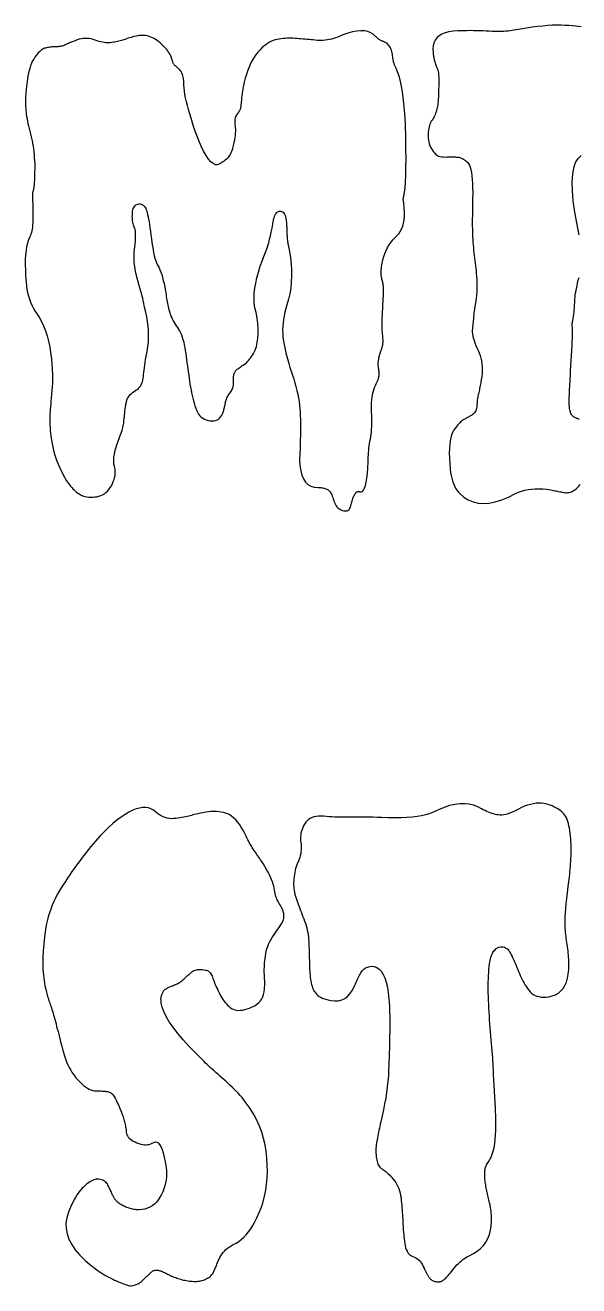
# Model space of a CAD drawing. Header units: millimetres. Extents: x 5 to 265, y 5 to 96.
# Drawn here: x 175.72 to 195.29, y 11.88 to 56.4 of the extents above; entities that cross this region are included whole.
import ezdxf

# ---------------------------------------------------------------- set-up
doc = ezdxf.new("R2010")
doc.units = ezdxf.units.MM

msp = doc.modelspace()

# ---------------------------------------------------------------- linework, layer by layer
at = {"layer": 'Schnitt'}
for points in [[(186.164, 40.068), (186.206, 40.064), (186.245, 40.058), (186.282, 40.05), (186.316, 40.041), (186.348, 40.03), (186.378, 40.017), (186.405, 40.002), (186.43, 39.986), (186.453, 39.966), (186.476, 39.943), (186.497, 39.916), (186.518, 39.885), (186.538, 39.851), (186.557, 39.812), (186.575, 39.77), (186.592, 39.723), (186.609, 39.673), (186.624, 39.619), (186.641, 39.565), (186.661, 39.515), (186.684, 39.469), (186.711, 39.427), (186.74, 39.389), (186.773, 39.356), (186.81, 39.326), (186.849, 39.301), (186.892, 39.28), (186.937, 39.262), (186.983, 39.25), (187.025, 39.245), (187.063, 39.245), (187.098, 39.252), (187.129, 39.265), (187.156, 39.284), (187.18, 39.31), (187.2, 39.342), (187.216, 39.38), (187.229, 39.424), (187.24, 39.471), (187.251, 39.516), (187.263, 39.559), (187.276, 39.6), (187.288, 39.64), (187.301, 39.678), (187.315, 39.714), (187.329, 39.749), (187.344, 39.782), (187.358, 39.813), (187.374, 39.841), (187.39, 39.866), (187.407, 39.886), (187.424, 39.903), (187.442, 39.915), (187.461, 39.924), (187.48, 39.929), (187.5, 39.93), (187.521, 39.928), (187.542, 39.921), (187.592, 39.916), (187.637, 39.936), (187.678, 39.98), (187.715, 40.049), (187.747, 40.142), (187.775, 40.26), (187.799, 40.403), (187.818, 40.57), (187.833, 40.762), (187.844, 40.979), (187.845, 41.06), (187.847, 41.142), (187.851, 41.223), (187.856, 41.303), (187.863, 41.383), (187.871, 41.463), (187.881, 41.542), (187.892, 41.621), (187.905, 41.699), (187.92, 41.777), (187.934, 41.857), (187.946, 41.94), (187.955, 42.027), (187.963, 42.118), (187.968, 42.212), (187.972, 42.31), (187.973, 42.411), (187.972, 42.517), (187.968, 42.625), (187.963, 42.738), (187.958, 42.85), (187.958, 42.959), (187.962, 43.063), (187.97, 43.163), (187.982, 43.259), (187.998, 43.351), (188.018, 43.438), (188.042, 43.522), (188.071, 43.602), (188.103, 43.677), (188.116, 43.703), (188.128, 43.729), (188.14, 43.755), (188.152, 43.781), (188.163, 43.807), (188.173, 43.833), (188.183, 43.858), (188.193, 43.884), (188.202, 43.91), (188.211, 43.936), (188.219, 43.963), (188.225, 43.992), (188.229, 44.023), (188.232, 44.055), (188.233, 44.09), (188.232, 44.127), (188.229, 44.165), (188.225, 44.206), (188.219, 44.248), (188.211, 44.292), (188.204, 44.339), (188.2, 44.387), (188.199, 44.437), (188.201, 44.489), (188.206, 44.543), (188.214, 44.599), (188.225, 44.657), (188.239, 44.717), (188.256, 44.779), (188.276, 44.843), (188.284, 44.865), (188.293, 44.887), (188.301, 44.91), (188.309, 44.933), (188.316, 44.956), (188.324, 44.98), (188.331, 45.005), (188.338, 45.029), (188.345, 45.055), (188.351, 45.08), (188.357, 45.108), (188.362, 45.138), (188.365, 45.172), (188.367, 45.208), (188.368, 45.248), (188.367, 45.29), (188.365, 45.336), (188.362, 45.384), (188.357, 45.436), (188.351, 45.491), (188.346, 45.55), (188.342, 45.617), (188.339, 45.69), (188.338, 45.77), (188.338, 45.858), (188.34, 45.952), (188.343, 46.053), (188.348, 46.161), (188.354, 46.275), (188.362, 46.397), (188.362, 46.432), (188.363, 46.465), (188.363, 46.499), (188.364, 46.532), (188.365, 46.565), (188.366, 46.597), (188.368, 46.628), (188.369, 46.66), (188.371, 46.691), (188.373, 46.721), (188.375, 46.752), (188.377, 46.783), (188.379, 46.816), (188.38, 46.849), (188.381, 46.883), (188.382, 46.918), (188.383, 46.954), (188.383, 46.99), (188.384, 47.028), (188.384, 47.066), (188.383, 47.105), (188.382, 47.143), (188.379, 47.181), (188.375, 47.218), (188.37, 47.255), (188.364, 47.292), (188.357, 47.328), (188.349, 47.364), (188.34, 47.399), (188.33, 47.433), (188.32, 47.469), (188.312, 47.506), (188.306, 47.545), (188.302, 47.585), (188.3, 47.628), (188.3, 47.672), (188.302, 47.718), (188.306, 47.765), (188.311, 47.814), (188.319, 47.865), (188.339, 47.992), (188.366, 48.114), (188.398, 48.23), (188.437, 48.342), (188.481, 48.448), (188.531, 48.549), (188.588, 48.645), (188.651, 48.736), (188.719, 48.821), (188.794, 48.901), (188.807, 48.914), (188.82, 48.927), (188.833, 48.94), (188.846, 48.953), (188.859, 48.966), (188.872, 48.979), (188.885, 48.992), (188.898, 49.005), (188.911, 49.018), (188.924, 49.031), (188.979, 49.11), (189.026, 49.198), (189.064, 49.298), (189.093, 49.407), (189.112, 49.527), (189.123, 49.658), (189.125, 49.799), (189.117, 49.95), (189.1, 50.111), (189.075, 50.283), (189.103, 50.367), (189.126, 50.49), (189.146, 50.652), (189.161, 50.853), (189.172, 51.093), (189.178, 51.371), (189.18, 51.688), (189.178, 52.045), (189.172, 52.44), (189.161, 52.874), (189.146, 53.142), (189.128, 53.393), (189.107, 53.629), (189.082, 53.848), (189.053, 54.05), (189.021, 54.236), (188.986, 54.406), (188.947, 54.559), (188.905, 54.696), (188.859, 54.817), (188.85, 54.834), (188.842, 54.852), (188.833, 54.869), (188.824, 54.887), (188.816, 54.906), (188.807, 54.924), (188.798, 54.943), (188.79, 54.962), (188.781, 54.981), (188.772, 55), (188.764, 55.021), (188.756, 55.046), (188.747, 55.074), (188.74, 55.105), (188.732, 55.14), (188.724, 55.179), (188.717, 55.221), (188.71, 55.266), (188.703, 55.315), (188.697, 55.367), (188.689, 55.42), (188.678, 55.469), (188.665, 55.516), (188.649, 55.56), (188.629, 55.602), (188.607, 55.64), (188.583, 55.676), (188.555, 55.709), (188.525, 55.739), (188.492, 55.766), (188.474, 55.775), (188.457, 55.784), (188.439, 55.792), (188.421, 55.801), (188.403, 55.81), (188.384, 55.818), (188.366, 55.827), (188.347, 55.835), (188.328, 55.844), (188.308, 55.853), (188.289, 55.862), (188.269, 55.873), (188.249, 55.884), (188.229, 55.898), (188.208, 55.912), (188.188, 55.928), (188.167, 55.945), (188.146, 55.963), (188.125, 55.983), (188.103, 56.004), (188.024, 56.077), (187.932, 56.134), (187.829, 56.174), (187.713, 56.197), (187.585, 56.204), (187.445, 56.193), (187.293, 56.166), (187.129, 56.121), (186.953, 56.06), (186.765, 55.982), (186.691, 55.954), (186.618, 55.929), (186.546, 55.908), (186.473, 55.891), (186.4, 55.877), (186.328, 55.867), (186.256, 55.861), (186.184, 55.858), (186.113, 55.859), (186.042, 55.864), (185.97, 55.87), (185.899, 55.877), (185.828, 55.883), (185.757, 55.889), (185.685, 55.896), (185.614, 55.902), (185.543, 55.909), (185.472, 55.915), (185.4, 55.922), (185.329, 55.928), (185.258, 55.934), (185.187, 55.937), (185.116, 55.939), (185.046, 55.939), (184.976, 55.936), (184.906, 55.932), (184.836, 55.926), (184.766, 55.918), (184.697, 55.908), (184.628, 55.896), (184.559, 55.88), (184.49, 55.858), (184.422, 55.83), (184.355, 55.796), (184.288, 55.756), (184.221, 55.709), (184.155, 55.657), (184.089, 55.599), (184.023, 55.535), (183.958, 55.464), (183.895, 55.387), (183.835, 55.304), (183.778, 55.213), (183.723, 55.115), (183.672, 55.011), (183.624, 54.899), (183.579, 54.781), (183.537, 54.656), (183.498, 54.524), (183.462, 54.385), (183.449, 54.329), (183.438, 54.275), (183.427, 54.222), (183.417, 54.171), (183.408, 54.12), (183.4, 54.071), (183.392, 54.024), (183.386, 53.977), (183.38, 53.932), (183.375, 53.888), (183.371, 53.846), (183.367, 53.805), (183.363, 53.766), (183.36, 53.729), (183.357, 53.694), (183.353, 53.66), (183.35, 53.628), (183.348, 53.598), (183.345, 53.57), (183.343, 53.543), (183.34, 53.517), (183.334, 53.49), (183.327, 53.463), (183.317, 53.436), (183.305, 53.408), (183.291, 53.38), (183.275, 53.351), (183.257, 53.322), (183.236, 53.292), (183.214, 53.262), (183.191, 53.231), (183.173, 53.197), (183.157, 53.161), (183.144, 53.122), (183.135, 53.081), (183.129, 53.038), (183.127, 52.992), (183.127, 52.944), (183.131, 52.894), (183.138, 52.841), (183.145, 52.785), (183.148, 52.723), (183.148, 52.657), (183.145, 52.586), (183.138, 52.509), (183.128, 52.428), (183.114, 52.342), (183.097, 52.251), (183.076, 52.154), (183.052, 52.053), (183.033, 51.994), (183.012, 51.938), (182.988, 51.886), (182.962, 51.836), (182.933, 51.789), (182.901, 51.745), (182.867, 51.704), (182.831, 51.666), (182.791, 51.632), (182.749, 51.6), (182.707, 51.571), (182.668, 51.546), (182.632, 51.525), (182.597, 51.507), (182.566, 51.492), (182.537, 51.481), (182.511, 51.473), (182.487, 51.469), (182.466, 51.468), (182.447, 51.47), (182.365, 51.51), (182.281, 51.577), (182.197, 51.672), (182.112, 51.795), (182.026, 51.945), (181.939, 52.123), (181.852, 52.329), (181.763, 52.562), (181.674, 52.823), (181.584, 53.111), (181.534, 53.268), (181.49, 53.418), (181.452, 53.561), (181.418, 53.698), (181.389, 53.829), (181.366, 53.953), (181.348, 54.071), (181.335, 54.182), (181.327, 54.287), (181.325, 54.385), (181.323, 54.448), (181.318, 54.507), (181.309, 54.564), (181.297, 54.616), (181.281, 54.665), (181.262, 54.711), (181.24, 54.754), (181.214, 54.792), (181.185, 54.828), (181.152, 54.86), (181.135, 54.873), (181.118, 54.886), (181.102, 54.899), (181.086, 54.912), (181.071, 54.924), (181.056, 54.937), (181.042, 54.95), (181.028, 54.963), (181.014, 54.976), (181.001, 54.989), (180.988, 55.003), (180.976, 55.019), (180.965, 55.037), (180.954, 55.057), (180.944, 55.078), (180.935, 55.102), (180.926, 55.128), (180.918, 55.155), (180.91, 55.185), (180.904, 55.216), (180.895, 55.249), (180.882, 55.285), (180.866, 55.322), (180.845, 55.361), (180.82, 55.402), (180.791, 55.445), (180.758, 55.49), (180.721, 55.537), (180.679, 55.586), (180.634, 55.637), (180.586, 55.687), (180.537, 55.734), (180.486, 55.779), (180.435, 55.82), (180.383, 55.858), (180.329, 55.893), (180.275, 55.926), (180.219, 55.955), (180.163, 55.981), (180.105, 56.004), (180.044, 56.022), (179.977, 56.034), (179.906, 56.039), (179.829, 56.038), (179.746, 56.031), (179.658, 56.017), (179.565, 55.996), (179.466, 55.969), (179.362, 55.936), (179.252, 55.896), (179.209, 55.883), (179.164, 55.871), (179.12, 55.859), (179.074, 55.848), (179.028, 55.837), (178.981, 55.826), (178.934, 55.816), (178.886, 55.806), (178.837, 55.797), (178.788, 55.788), (178.737, 55.781), (178.685, 55.778), (178.63, 55.778), (178.574, 55.781), (178.515, 55.788), (178.455, 55.798), (178.393, 55.812), (178.329, 55.829), (178.262, 55.85), (178.194, 55.874), (178.125, 55.897), (178.055, 55.915), (177.985, 55.927), (177.915, 55.933), (177.844, 55.934), (177.772, 55.929), (177.7, 55.918), (177.628, 55.902), (177.555, 55.88), (177.482, 55.853), (177.448, 55.84), (177.414, 55.826), (177.38, 55.813), (177.347, 55.799), (177.315, 55.785), (177.282, 55.771), (177.251, 55.757), (177.219, 55.742), (177.189, 55.727), (177.158, 55.712), (177.127, 55.698), (177.095, 55.685), (177.062, 55.674), (177.027, 55.664), (176.991, 55.656), (176.953, 55.649), (176.915, 55.644), (176.875, 55.64), (176.834, 55.638), (176.791, 55.637), (176.748, 55.636), (176.706, 55.635), (176.665, 55.632), (176.625, 55.628), (176.586, 55.623), (176.548, 55.617), (176.51, 55.61), (176.473, 55.602), (176.437, 55.593), (176.403, 55.583), (176.368, 55.569), (176.332, 55.551), (176.296, 55.526), (176.259, 55.497), (176.222, 55.461), (176.184, 55.421), (176.145, 55.375), (176.105, 55.324), (176.065, 55.267), (176.025, 55.205), (175.985, 55.136), (175.948, 55.057), (175.914, 54.97), (175.883, 54.874), (175.855, 54.768), (175.829, 54.653), (175.806, 54.53), (175.786, 54.397), (175.769, 54.255), (175.755, 54.104), (175.747, 54.035), (175.741, 53.966), (175.736, 53.896), (175.732, 53.826), (175.731, 53.756), (175.73, 53.686), (175.731, 53.615), (175.734, 53.545), (175.738, 53.474), (175.744, 53.403), (175.752, 53.33), (175.761, 53.255), (175.772, 53.177), (175.786, 53.097), (175.801, 53.014), (175.818, 52.928), (175.837, 52.84), (175.858, 52.75), (175.881, 52.656), (175.906, 52.561), (175.931, 52.462), (175.953, 52.362), (175.974, 52.26), (175.992, 52.156), (176.009, 52.051), (176.023, 51.943), (176.034, 51.833), (176.044, 51.721), (176.052, 51.608), (176.057, 51.492), (176.057, 51.428), (176.057, 51.365), (176.056, 51.304), (176.055, 51.245), (176.054, 51.187), (176.053, 51.131), (176.052, 51.076), (176.05, 51.022), (176.048, 50.97), (176.046, 50.92), (176.044, 50.872), (176.041, 50.827), (176.038, 50.785), (176.034, 50.745), (176.03, 50.709), (176.026, 50.676), (176.021, 50.646), (176.015, 50.619), (176.009, 50.595), (176.003, 50.575), (175.997, 50.554), (175.992, 50.531), (175.988, 50.506), (175.984, 50.48), (175.982, 50.45), (175.98, 50.419), (175.979, 50.386), (175.979, 50.35), (175.98, 50.312), (175.982, 50.272), (175.984, 50.229), (175.985, 50.18), (175.987, 50.126), (175.988, 50.067), (175.99, 50.002), (175.991, 49.933), (175.991, 49.858), (175.992, 49.778), (175.992, 49.693), (175.992, 49.603), (175.991, 49.513), (175.988, 49.427), (175.983, 49.347), (175.975, 49.271), (175.965, 49.201), (175.953, 49.135), (175.939, 49.075), (175.923, 49.019), (175.905, 48.969), (175.884, 48.923), (175.84, 48.822), (175.803, 48.707), (175.773, 48.58), (175.75, 48.439), (175.733, 48.286), (175.724, 48.12), (175.721, 47.941), (175.726, 47.749), (175.737, 47.544), (175.755, 47.326), (175.766, 47.198), (175.783, 47.074), (175.806, 46.954), (175.834, 46.838), (175.868, 46.726), (175.908, 46.618), (175.953, 46.514), (176.004, 46.414), (176.06, 46.317), (176.122, 46.225), (176.213, 46.086), (176.295, 45.937), (176.37, 45.778), (176.436, 45.61), (176.494, 45.431), (176.544, 45.243), (176.586, 45.044), (176.619, 44.836), (176.645, 44.618), (176.662, 44.39), (176.669, 44.296), (176.676, 44.206), (176.681, 44.118), (176.684, 44.034), (176.686, 43.952), (176.686, 43.874), (176.685, 43.799), (176.682, 43.726), (176.678, 43.657), (176.672, 43.591), (176.666, 43.526), (176.66, 43.461), (176.654, 43.396), (176.648, 43.332), (176.643, 43.267), (176.637, 43.202), (176.632, 43.137), (176.627, 43.073), (176.623, 43.008), (176.618, 42.943), (176.597, 42.653), (176.592, 42.368), (176.605, 42.09), (176.636, 41.817), (176.683, 41.551), (176.748, 41.29), (176.83, 41.036), (176.929, 40.788), (177.046, 40.546), (177.18, 40.309), (177.215, 40.258), (177.251, 40.209), (177.288, 40.162), (177.326, 40.116), (177.366, 40.072), (177.406, 40.03), (177.448, 39.989), (177.491, 39.95), (177.534, 39.913), (177.579, 39.878), (177.626, 39.845), (177.676, 39.817), (177.729, 39.792), (177.785, 39.772), (177.844, 39.756), (177.905, 39.744), (177.97, 39.736), (178.038, 39.733), (178.109, 39.733), (178.184, 39.737), (178.257, 39.747), (178.328, 39.764), (178.395, 39.787), (178.458, 39.817), (178.518, 39.853), (178.575, 39.897), (178.628, 39.947), (178.677, 40.003), (178.724, 40.067), (178.766, 40.137), (178.804, 40.21), (178.836, 40.282), (178.862, 40.353), (178.882, 40.423), (178.896, 40.493), (178.904, 40.562), (178.905, 40.629), (178.901, 40.696), (178.891, 40.762), (178.874, 40.828), (178.859, 40.896), (178.851, 40.972), (178.85, 41.055), (178.857, 41.145), (178.872, 41.243), (178.894, 41.348), (178.923, 41.461), (178.961, 41.581), (179.005, 41.708), (179.058, 41.842), (179.083, 41.906), (179.105, 41.968), (179.126, 42.028), (179.144, 42.086), (179.16, 42.142), (179.174, 42.196), (179.186, 42.248), (179.196, 42.298), (179.204, 42.346), (179.209, 42.393), (179.213, 42.438), (179.218, 42.482), (179.222, 42.527), (179.226, 42.571), (179.231, 42.614), (179.235, 42.657), (179.239, 42.699), (179.243, 42.742), (179.248, 42.783), (179.252, 42.824), (179.257, 42.865), (179.262, 42.905), (179.268, 42.944), (179.275, 42.982), (179.282, 43.019), (179.29, 43.055), (179.298, 43.09), (179.307, 43.125), (179.317, 43.159), (179.328, 43.191), (179.34, 43.224), (179.357, 43.256), (179.378, 43.288), (179.402, 43.319), (179.43, 43.351), (179.462, 43.382), (179.498, 43.413), (179.538, 43.444), (179.582, 43.474), (179.63, 43.504), (179.677, 43.536), (179.72, 43.572), (179.758, 43.612), (179.792, 43.655), (179.822, 43.701), (179.846, 43.752), (179.866, 43.806), (179.882, 43.864), (179.893, 43.925), (179.9, 43.99), (179.905, 44.06), (179.912, 44.135), (179.921, 44.216), (179.933, 44.303), (179.946, 44.395), (179.961, 44.493), (179.978, 44.596), (179.996, 44.705), (180.017, 44.82), (180.04, 44.94), (180.06, 45.066), (180.074, 45.197), (180.081, 45.333), (180.082, 45.475), (180.075, 45.623), (180.062, 45.775), (180.042, 45.934), (180.016, 46.097), (179.983, 46.266), (179.943, 46.44), (179.93, 46.505), (179.916, 46.569), (179.902, 46.632), (179.888, 46.694), (179.873, 46.756), (179.857, 46.817), (179.842, 46.878), (179.826, 46.938), (179.809, 46.997), (179.792, 47.056), (179.775, 47.115), (179.757, 47.175), (179.74, 47.237), (179.723, 47.301), (179.705, 47.366), (179.688, 47.433), (179.671, 47.501), (179.654, 47.57), (179.636, 47.641), (179.619, 47.714), (179.603, 47.789), (179.591, 47.866), (179.581, 47.946), (179.574, 48.028), (179.571, 48.113), (179.57, 48.201), (179.572, 48.291), (179.578, 48.384), (179.586, 48.48), (179.598, 48.578), (179.609, 48.674), (179.617, 48.764), (179.623, 48.848), (179.625, 48.926), (179.625, 48.999), (179.621, 49.065), (179.614, 49.125), (179.604, 49.179), (179.592, 49.227), (179.576, 49.268), (179.56, 49.308), (179.546, 49.35), (179.534, 49.395), (179.524, 49.441), (179.517, 49.49), (179.511, 49.54), (179.508, 49.593), (179.507, 49.648), (179.508, 49.706), (179.511, 49.765), (179.517, 49.823), (179.528, 49.875), (179.542, 49.921), (179.56, 49.962), (179.581, 49.997), (179.607, 50.027), (179.637, 50.051), (179.67, 50.069), (179.707, 50.082), (179.749, 50.089), (179.786, 50.086), (179.822, 50.078), (179.855, 50.065), (179.885, 50.047), (179.913, 50.024), (179.939, 49.996), (179.962, 49.962), (179.984, 49.923), (180.002, 49.879), (180.018, 49.83), (180.034, 49.773), (180.049, 49.708), (180.065, 49.633), (180.081, 49.55), (180.097, 49.457), (180.113, 49.356), (180.13, 49.245), (180.146, 49.125), (180.163, 48.996), (180.18, 48.858), (180.198, 48.72), (180.218, 48.591), (180.238, 48.472), (180.26, 48.361), (180.283, 48.259), (180.307, 48.167), (180.333, 48.083), (180.36, 48.009), (180.388, 47.943), (180.418, 47.887), (180.452, 47.826), (180.484, 47.756), (180.516, 47.678), (180.546, 47.59), (180.574, 47.493), (180.602, 47.387), (180.628, 47.272), (180.653, 47.148), (180.676, 47.014), (180.699, 46.872), (180.707, 46.812), (180.717, 46.752), (180.727, 46.693), (180.738, 46.634), (180.75, 46.575), (180.762, 46.517), (180.775, 46.46), (180.788, 46.402), (180.802, 46.346), (180.817, 46.289), (180.834, 46.233), (180.853, 46.177), (180.874, 46.121), (180.898, 46.065), (180.925, 46.009), (180.955, 45.953), (180.987, 45.896), (181.021, 45.84), (181.058, 45.784), (181.098, 45.728), (181.138, 45.669), (181.175, 45.605), (181.209, 45.536), (181.241, 45.462), (181.271, 45.383), (181.297, 45.298), (181.322, 45.208), (181.343, 45.113), (181.362, 45.013), (181.379, 44.908), (181.394, 44.8), (181.409, 44.692), (181.424, 44.584), (181.439, 44.476), (181.454, 44.368), (181.469, 44.26), (181.484, 44.152), (181.499, 44.044), (181.515, 43.936), (181.53, 43.828), (181.545, 43.722), (181.562, 43.618), (181.581, 43.516), (181.6, 43.417), (181.621, 43.321), (181.644, 43.227), (181.667, 43.136), (181.692, 43.048), (181.718, 42.962), (181.746, 42.878), (181.776, 42.8), (181.811, 42.729), (181.85, 42.665), (181.894, 42.609), (181.943, 42.56), (181.996, 42.518), (182.053, 42.484), (182.115, 42.457), (182.182, 42.437), (182.253, 42.425), (182.324, 42.421), (182.389, 42.425), (182.45, 42.438), (182.505, 42.46), (182.555, 42.49), (182.6, 42.529), (182.64, 42.576), (182.674, 42.632), (182.704, 42.697), (182.728, 42.77), (182.736, 42.801), (182.745, 42.832), (182.753, 42.863), (182.761, 42.895), (182.768, 42.927), (182.776, 42.96), (182.783, 42.993), (182.79, 43.026), (182.797, 43.06), (182.803, 43.094), (182.811, 43.129), (182.82, 43.162), (182.832, 43.196), (182.845, 43.229), (182.86, 43.262), (182.877, 43.294), (182.896, 43.325), (182.917, 43.357), (182.94, 43.388), (182.965, 43.418), (182.99, 43.449), (183.011, 43.482), (183.03, 43.517), (183.046, 43.555), (183.06, 43.593), (183.07, 43.634), (183.078, 43.677), (183.083, 43.722), (183.085, 43.769), (183.084, 43.817), (183.083, 43.866), (183.083, 43.911), (183.084, 43.953), (183.087, 43.992), (183.092, 44.028), (183.098, 44.061), (183.106, 44.091), (183.115, 44.118), (183.126, 44.142), (183.138, 44.163), (183.152, 44.183), (183.17, 44.203), (183.19, 44.224), (183.214, 44.246), (183.241, 44.268), (183.27, 44.291), (183.303, 44.315), (183.338, 44.339), (183.377, 44.364), (183.419, 44.39), (183.461, 44.417), (183.502, 44.447), (183.542, 44.481), (183.581, 44.517), (183.618, 44.557), (183.654, 44.599), (183.689, 44.645), (183.723, 44.694), (183.755, 44.745), (183.786, 44.8), (183.844, 44.921), (183.891, 45.053), (183.925, 45.194), (183.948, 45.345), (183.958, 45.507), (183.957, 45.678), (183.943, 45.859), (183.917, 46.05), (183.879, 46.251), (183.829, 46.462), (183.813, 46.613), (183.809, 46.771), (183.816, 46.937), (183.836, 47.111), (183.867, 47.293), (183.909, 47.483), (183.963, 47.68), (184.029, 47.885), (184.107, 48.098), (184.196, 48.319), (184.23, 48.408), (184.263, 48.505), (184.296, 48.609), (184.327, 48.719), (184.358, 48.837), (184.387, 48.961), (184.416, 49.092), (184.444, 49.23), (184.472, 49.376), (184.498, 49.527), (184.512, 49.585), (184.528, 49.636), (184.547, 49.682), (184.567, 49.721), (184.59, 49.754), (184.615, 49.781), (184.642, 49.803), (184.671, 49.818), (184.702, 49.827), (184.735, 49.83), (184.773, 49.826), (184.806, 49.813), (184.837, 49.793), (184.863, 49.764), (184.887, 49.727), (184.906, 49.682), (184.923, 49.629), (184.936, 49.567), (184.945, 49.497), (184.951, 49.42), (184.955, 49.385), (184.959, 49.349), (184.962, 49.313), (184.965, 49.276), (184.968, 49.239), (184.969, 49.201), (184.971, 49.162), (184.972, 49.122), (184.973, 49.082), (184.973, 49.042), (184.973, 49.001), (184.975, 48.96), (184.977, 48.92), (184.98, 48.879), (184.984, 48.839), (184.988, 48.8), (184.994, 48.76), (185.001, 48.721), (185.008, 48.681), (185.016, 48.642), (185.062, 48.411), (185.097, 48.185), (185.121, 47.962), (185.134, 47.744), (185.135, 47.531), (185.125, 47.321), (185.104, 47.116), (185.071, 46.915), (185.028, 46.719), (184.973, 46.527), (184.933, 46.394), (184.899, 46.263), (184.871, 46.135), (184.849, 46.009), (184.833, 45.885), (184.823, 45.763), (184.819, 45.643), (184.821, 45.525), (184.829, 45.41), (184.843, 45.296), (184.862, 45.183), (184.884, 45.067), (184.909, 44.948), (184.937, 44.826), (184.968, 44.703), (185.001, 44.576), (185.038, 44.447), (185.078, 44.315), (185.121, 44.181), (185.167, 44.044), (185.213, 43.907), (185.254, 43.77), (185.291, 43.635), (185.324, 43.502), (185.353, 43.37), (185.378, 43.238), (185.399, 43.109), (185.416, 42.98), (185.429, 42.853), (185.437, 42.727), (185.443, 42.6), (185.447, 42.469), (185.45, 42.334), (185.451, 42.195), (185.451, 42.053), (185.449, 41.906), (185.445, 41.756), (185.441, 41.601), (185.434, 41.443), (185.426, 41.281), (185.421, 41.051), (185.431, 40.846), (185.457, 40.664), (185.499, 40.507), (185.556, 40.374), (185.628, 40.265), (185.716, 40.181), (185.82, 40.12), (185.939, 40.084), (186.074, 40.072), (186.12, 40.071)], [(184.186, 22.475), (184.187, 22.52), (184.188, 22.566), (184.187, 22.614), (184.186, 22.664), (184.184, 22.715), (184.181, 22.768), (184.177, 22.822), (184.173, 22.878), (184.171, 22.938), (184.17, 23.001), (184.171, 23.066), (184.174, 23.135), (184.178, 23.207), (184.184, 23.282), (184.191, 23.36), (184.199, 23.441), (184.21, 23.525), (184.223, 23.611), (184.241, 23.695), (184.263, 23.778), (184.291, 23.86), (184.322, 23.94), (184.359, 24.02), (184.4, 24.099), (184.445, 24.176), (184.496, 24.253), (184.55, 24.328), (184.605, 24.401), (184.654, 24.469), (184.698, 24.532), (184.737, 24.592), (184.77, 24.647), (184.799, 24.697), (184.821, 24.744), (184.839, 24.785), (184.851, 24.823), (184.858, 24.856), (184.862, 24.886), (184.864, 24.916), (184.865, 24.946), (184.864, 24.975), (184.861, 25.004), (184.857, 25.032), (184.851, 25.06), (184.844, 25.088), (184.836, 25.115), (184.825, 25.142), (184.814, 25.168), (184.802, 25.195), (184.788, 25.223), (184.774, 25.251), (184.759, 25.279), (184.744, 25.308), (184.727, 25.337), (184.709, 25.367), (184.691, 25.397), (184.671, 25.427), (184.652, 25.46), (184.634, 25.496), (184.616, 25.537), (184.599, 25.58), (184.583, 25.628), (184.569, 25.679), (184.554, 25.734), (184.541, 25.793), (184.529, 25.856), (184.518, 25.922), (184.504, 25.992), (184.485, 26.066), (184.46, 26.143), (184.43, 26.225), (184.394, 26.31), (184.353, 26.398), (184.306, 26.491), (184.254, 26.587), (184.196, 26.687), (184.133, 26.791), (184.102, 26.835), (184.071, 26.879), (184.039, 26.924), (184.008, 26.97), (183.976, 27.016), (183.944, 27.062), (183.912, 27.109), (183.879, 27.156), (183.847, 27.204), (183.814, 27.252), (183.781, 27.302), (183.748, 27.353), (183.716, 27.405), (183.684, 27.46), (183.652, 27.516), (183.62, 27.574), (183.588, 27.634), (183.557, 27.696), (183.526, 27.759), (183.495, 27.824), (183.433, 27.946), (183.369, 28.058), (183.303, 28.159), (183.236, 28.25), (183.168, 28.33), (183.098, 28.399), (183.026, 28.458), (182.953, 28.507), (182.879, 28.544), (182.802, 28.572), (182.726, 28.592), (182.649, 28.608), (182.573, 28.62), (182.496, 28.628), (182.42, 28.632), (182.345, 28.632), (182.269, 28.629), (182.194, 28.621), (182.119, 28.609), (182.044, 28.594), (181.648, 28.506), (181.602, 28.493), (181.554, 28.48), (181.501, 28.467), (181.446, 28.455), (181.387, 28.442), (181.325, 28.43), (181.259, 28.419), (181.191, 28.407), (181.119, 28.396), (181.043, 28.385), (180.967, 28.377), (180.892, 28.376), (180.817, 28.382), (180.744, 28.395), (180.672, 28.415), (180.601, 28.441), (180.532, 28.475), (180.463, 28.515), (180.395, 28.562), (180.329, 28.616), (180.251, 28.678), (180.166, 28.725), (180.075, 28.755), (179.977, 28.77), (179.873, 28.769), (179.762, 28.753), (179.644, 28.72), (179.52, 28.672), (179.389, 28.608), (179.251, 28.528), (179.109, 28.433), (178.965, 28.324), (178.817, 28.202), (178.667, 28.067), (178.515, 27.917), (178.36, 27.755), (178.202, 27.578), (178.041, 27.388), (177.878, 27.184), (177.712, 26.966), (177.625, 26.852), (177.54, 26.737), (177.456, 26.622), (177.375, 26.507), (177.294, 26.392), (177.216, 26.277), (177.14, 26.161), (177.065, 26.045), (176.992, 25.929), (176.921, 25.812), (176.853, 25.694), (176.789, 25.572), (176.729, 25.446), (176.674, 25.316), (176.624, 25.183), (176.578, 25.046), (176.536, 24.905), (176.499, 24.76), (176.466, 24.612), (176.437, 24.46), (176.402, 24.201), (176.375, 23.952), (176.356, 23.712), (176.345, 23.482), (176.344, 23.262), (176.35, 23.051), (176.365, 22.85), (176.388, 22.659), (176.419, 22.477), (176.459, 22.305), (176.472, 22.253), (176.486, 22.2), (176.501, 22.149), (176.515, 22.098), (176.53, 22.047), (176.546, 21.996), (176.562, 21.946), (176.579, 21.897), (176.595, 21.848), (176.613, 21.799), (176.631, 21.749), (176.649, 21.695), (176.668, 21.637), (176.687, 21.576), (176.706, 21.511), (176.726, 21.442), (176.747, 21.369), (176.768, 21.293), (176.789, 21.213), (176.811, 21.129), (176.833, 21.041), (176.856, 20.951), (176.881, 20.858), (176.906, 20.761), (176.932, 20.661), (176.959, 20.559), (176.986, 20.453), (177.015, 20.344), (177.044, 20.232), (177.075, 20.117), (177.107, 20.003), (177.144, 19.892), (177.185, 19.785), (177.229, 19.683), (177.278, 19.584), (177.331, 19.489), (177.387, 19.398), (177.448, 19.312), (177.512, 19.229), (177.58, 19.15), (177.65, 19.077), (177.719, 19.011), (177.786, 18.954), (177.853, 18.904), (177.918, 18.861), (177.983, 18.827), (178.046, 18.8), (178.108, 18.78), (178.169, 18.769), (178.229, 18.765), (178.287, 18.765), (178.343, 18.763), (178.396, 18.761), (178.447, 18.758), (178.496, 18.754), (178.542, 18.749), (178.585, 18.743), (178.627, 18.737), (178.665, 18.729), (178.702, 18.721), (178.733, 18.708), (178.765, 18.685), (178.798, 18.653), (178.832, 18.612), (178.867, 18.562), (178.902, 18.502), (178.939, 18.433), (178.976, 18.355), (179.014, 18.268), (179.054, 18.171), (179.071, 18.132), (179.088, 18.091), (179.104, 18.051), (179.12, 18.01), (179.136, 17.968), (179.151, 17.926), (179.166, 17.884), (179.18, 17.841), (179.194, 17.797), (179.207, 17.754), (179.22, 17.709), (179.232, 17.665), (179.243, 17.621), (179.253, 17.576), (179.262, 17.531), (179.271, 17.486), (179.278, 17.44), (179.285, 17.395), (179.291, 17.349), (179.295, 17.303), (179.303, 17.258), (179.317, 17.214), (179.338, 17.172), (179.366, 17.132), (179.4, 17.094), (179.441, 17.057), (179.488, 17.023), (179.542, 16.99), (179.602, 16.958), (179.669, 16.929), (179.738, 16.903), (179.806, 16.884), (179.87, 16.87), (179.933, 16.862), (179.994, 16.86), (180.052, 16.864), (180.108, 16.874), (180.162, 16.89), (180.213, 16.912), (180.263, 16.94), (180.319, 16.959), (180.372, 16.954), (180.422, 16.926), (180.47, 16.873), (180.516, 16.797), (180.558, 16.697), (180.598, 16.574), (180.636, 16.426), (180.671, 16.255), (180.703, 16.061), (180.712, 15.947), (180.715, 15.835), (180.711, 15.725), (180.699, 15.617), (180.681, 15.511), (180.655, 15.406), (180.623, 15.303), (180.583, 15.202), (180.536, 15.103), (180.483, 15.005), (180.423, 14.914), (180.358, 14.833), (180.287, 14.762), (180.212, 14.703), (180.131, 14.653), (180.045, 14.615), (179.953, 14.586), (179.857, 14.569), (179.754, 14.562), (179.647, 14.565), (179.604, 14.57), (179.561, 14.577), (179.518, 14.584), (179.477, 14.593), (179.436, 14.604), (179.395, 14.615), (179.356, 14.628), (179.316, 14.643), (179.278, 14.658), (179.24, 14.675), (179.204, 14.693), (179.17, 14.71), (179.137, 14.728), (179.107, 14.746), (179.078, 14.763), (179.052, 14.781), (179.027, 14.798), (179.005, 14.816), (178.984, 14.834), (178.966, 14.851), (178.948, 14.869), (178.931, 14.889), (178.915, 14.909), (178.899, 14.93), (178.883, 14.953), (178.868, 14.977), (178.853, 15.001), (178.839, 15.027), (178.825, 15.054), (178.812, 15.082), (178.798, 15.111), (178.784, 15.142), (178.769, 15.174), (178.754, 15.207), (178.737, 15.241), (178.721, 15.277), (178.703, 15.314), (178.685, 15.353), (178.666, 15.393), (178.647, 15.434), (178.625, 15.474), (178.6, 15.509), (178.571, 15.54), (178.538, 15.568), (178.501, 15.591), (178.461, 15.609), (178.417, 15.624), (178.369, 15.634), (178.317, 15.641), (178.262, 15.643), (178.226, 15.64), (178.187, 15.632), (178.146, 15.619), (178.102, 15.601), (178.056, 15.577), (178.007, 15.548), (177.956, 15.513), (177.903, 15.474), (177.847, 15.429), (177.789, 15.379), (177.73, 15.322), (177.673, 15.258), (177.616, 15.187), (177.561, 15.108), (177.506, 15.022), (177.453, 14.928), (177.401, 14.826), (177.349, 14.717), (177.299, 14.601), (177.251, 14.477), (177.191, 14.284), (177.163, 14.092), (177.167, 13.901), (177.201, 13.71), (177.267, 13.521), (177.364, 13.332), (177.492, 13.144), (177.652, 12.958), (177.842, 12.772), (178.064, 12.586), (178.13, 12.535), (178.197, 12.484), (178.264, 12.436), (178.331, 12.389), (178.399, 12.345), (178.468, 12.301), (178.537, 12.26), (178.606, 12.221), (178.676, 12.183), (178.746, 12.147), (178.815, 12.112), (178.883, 12.08), (178.949, 12.05), (179.013, 12.022), (179.076, 11.996), (179.136, 11.971), (179.195, 11.949), (179.252, 11.929), (179.308, 11.91), (179.361, 11.894), (179.415, 11.882), (179.47, 11.879), (179.526, 11.884), (179.583, 11.897), (179.642, 11.919), (179.702, 11.948), (179.763, 11.985), (179.826, 12.031), (179.89, 12.085), (179.955, 12.147), (179.977, 12.169), (179.999, 12.19), (180.021, 12.212), (180.043, 12.233), (180.065, 12.254), (180.087, 12.275), (180.109, 12.295), (180.131, 12.316), (180.153, 12.336), (180.175, 12.356), (180.197, 12.374), (180.219, 12.39), (180.242, 12.404), (180.265, 12.415), (180.288, 12.424), (180.311, 12.431), (180.334, 12.435), (180.358, 12.436), (180.382, 12.436), (180.406, 12.433), (180.431, 12.427), (180.457, 12.421), (180.484, 12.412), (180.513, 12.403), (180.543, 12.391), (180.575, 12.378), (180.607, 12.364), (180.641, 12.348), (180.677, 12.331), (180.714, 12.312), (180.751, 12.292), (180.79, 12.273), (180.83, 12.254), (180.87, 12.236), (180.911, 12.218), (180.954, 12.201), (180.997, 12.184), (181.041, 12.167), (181.086, 12.151), (181.131, 12.136), (181.178, 12.121), (181.225, 12.107), (181.273, 12.094), (181.321, 12.083), (181.37, 12.072), (181.42, 12.063), (181.471, 12.055), (181.522, 12.048), (181.574, 12.042), (181.626, 12.037), (181.678, 12.034), (181.729, 12.033), (181.779, 12.034), (181.828, 12.038), (181.876, 12.045), (181.923, 12.054), (181.969, 12.065), (182.013, 12.079), (182.057, 12.095), (182.099, 12.114), (182.139, 12.134), (182.177, 12.155), (182.211, 12.177), (182.243, 12.2), (182.272, 12.224), (182.298, 12.248), (182.321, 12.274), (182.342, 12.3), (182.359, 12.327), (182.374, 12.356), (182.388, 12.386), (182.403, 12.42), (182.419, 12.457), (182.437, 12.498), (182.456, 12.542), (182.477, 12.59), (182.498, 12.642), (182.521, 12.697), (182.546, 12.755), (182.572, 12.817), (182.6, 12.88), (182.634, 12.94), (182.673, 12.998), (182.716, 13.053), (182.764, 13.106), (182.817, 13.156), (182.875, 13.204), (182.937, 13.25), (183.005, 13.293), (183.077, 13.334), (183.173, 13.383), (183.266, 13.442), (183.356, 13.511), (183.443, 13.591), (183.528, 13.68), (183.61, 13.78), (183.69, 13.89), (183.767, 14.009), (183.841, 14.139), (183.913, 14.279), (183.996, 14.463), (184.068, 14.652), (184.129, 14.848), (184.18, 15.05), (184.221, 15.258), (184.251, 15.472), (184.27, 15.692), (184.279, 15.919), (184.277, 16.152), (184.265, 16.39), (184.24, 16.625), (184.201, 16.856), (184.149, 17.081), (184.082, 17.302), (184.001, 17.517), (183.906, 17.728), (183.797, 17.934), (183.674, 18.135), (183.536, 18.332), (183.385, 18.523), (183.315, 18.601), (183.244, 18.678), (183.173, 18.753), (183.102, 18.826), (183.031, 18.897), (182.959, 18.966), (182.887, 19.034), (182.815, 19.1), (182.743, 19.164), (182.671, 19.227), (182.599, 19.288), (182.529, 19.348), (182.462, 19.408), (182.396, 19.466), (182.332, 19.524), (182.271, 19.58), (182.211, 19.636), (182.153, 19.691), (182.098, 19.745), (182.044, 19.798), (181.771, 20.068), (181.526, 20.324), (181.307, 20.566), (181.115, 20.794), (180.95, 21.008), (180.812, 21.207), (180.7, 21.393), (180.616, 21.565), (180.558, 21.722), (180.527, 21.865), (180.521, 21.934), (180.52, 21.998), (180.524, 22.059), (180.534, 22.115), (180.549, 22.168), (180.569, 22.216), (180.594, 22.261), (180.625, 22.302), (180.661, 22.338), (180.703, 22.371), (180.725, 22.384), (180.75, 22.397), (180.775, 22.411), (180.803, 22.424), (180.832, 22.437), (180.862, 22.45), (180.894, 22.463), (180.928, 22.477), (180.963, 22.49), (180.999, 22.503), (181.037, 22.517), (181.074, 22.534), (181.111, 22.552), (181.147, 22.573), (181.184, 22.596), (181.22, 22.622), (181.256, 22.649), (181.291, 22.679), (181.327, 22.711), (181.362, 22.745), (181.381, 22.763), (181.401, 22.782), (181.422, 22.802), (181.445, 22.822), (181.469, 22.844), (181.495, 22.866), (181.523, 22.89), (181.552, 22.914), (181.583, 22.939), (181.615, 22.965), (181.65, 22.989), (181.687, 23.01), (181.727, 23.026), (181.77, 23.039), (181.816, 23.047), (181.864, 23.052), (181.916, 23.052), (181.97, 23.049), (182.028, 23.042), (182.088, 23.031), (182.122, 23.024), (182.154, 23.014), (182.184, 22.999), (182.213, 22.98), (182.239, 22.956), (182.263, 22.929), (182.286, 22.898), (182.306, 22.862), (182.324, 22.822), (182.341, 22.778), (182.357, 22.731), (182.375, 22.682), (182.394, 22.631), (182.415, 22.579), (182.437, 22.525), (182.461, 22.469), (182.486, 22.411), (182.513, 22.352), (182.542, 22.291), (182.572, 22.228), (182.603, 22.166), (182.637, 22.105), (182.672, 22.048), (182.709, 21.992), (182.747, 21.94), (182.788, 21.889), (182.83, 21.841), (182.874, 21.795), (182.92, 21.752), (182.967, 21.711), (183.018, 21.676), (183.072, 21.647), (183.13, 21.626), (183.193, 21.613), (183.259, 21.607), (183.329, 21.608), (183.403, 21.618), (183.481, 21.634), (183.563, 21.658), (183.649, 21.689), (183.745, 21.728), (183.832, 21.772), (183.909, 21.823), (183.976, 21.879), (184.034, 21.942), (184.082, 22.011), (184.12, 22.087), (184.149, 22.168), (184.167, 22.255), (184.177, 22.349), (184.181, 22.389), (184.184, 22.431)], [(187.883, 28.428), (187.756, 28.43), (187.637, 28.431), (187.525, 28.432), (187.422, 28.432), (187.325, 28.432), (187.237, 28.431), (187.156, 28.429), (187.078, 28.427), (186.998, 28.426), (186.915, 28.427), (186.831, 28.429), (186.744, 28.431), (186.655, 28.435), (186.563, 28.44), (186.47, 28.446), (186.374, 28.453), (186.277, 28.462), (186.181, 28.467), (186.091, 28.465), (186.007, 28.455), (185.93, 28.439), (185.859, 28.415), (185.794, 28.384), (185.735, 28.345), (185.682, 28.3), (185.635, 28.247), (185.595, 28.187), (185.56, 28.123), (185.53, 28.059), (185.505, 27.995), (185.484, 27.93), (185.468, 27.865), (185.458, 27.8), (185.452, 27.735), (185.451, 27.67), (185.454, 27.604), (185.463, 27.538), (185.472, 27.472), (185.477, 27.406), (185.478, 27.34), (185.475, 27.274), (185.468, 27.208), (185.458, 27.142), (185.443, 27.076), (185.424, 27.01), (185.402, 26.945), (185.375, 26.879), (185.348, 26.812), (185.323, 26.746), (185.3, 26.679), (185.28, 26.611), (185.262, 26.543), (185.247, 26.475), (185.234, 26.406), (185.224, 26.337), (185.216, 26.267), (185.21, 26.197), (185.207, 26.127), (185.207, 26.056), (185.211, 25.986), (185.217, 25.915), (185.227, 25.845), (185.239, 25.775), (185.255, 25.704), (185.273, 25.634), (185.295, 25.564), (185.32, 25.493), (185.347, 25.423), (185.373, 25.351), (185.4, 25.279), (185.427, 25.207), (185.455, 25.133), (185.482, 25.059), (185.51, 24.985), (185.538, 24.909), (185.566, 24.833), (185.595, 24.757), (185.622, 24.679), (185.647, 24.601), (185.669, 24.522), (185.688, 24.442), (185.705, 24.361), (185.719, 24.279), (185.73, 24.196), (185.739, 24.113), (185.745, 24.028), (185.749, 23.943), (185.751, 23.858), (185.753, 23.773), (185.755, 23.69), (185.758, 23.607), (185.76, 23.525), (185.762, 23.444), (185.764, 23.364), (185.766, 23.285), (185.769, 23.207), (185.771, 23.13), (185.774, 23.054), (185.778, 22.98), (185.783, 22.908), (185.79, 22.838), (185.798, 22.77), (185.808, 22.703), (185.819, 22.639), (185.831, 22.577), (185.844, 22.517), (185.859, 22.459), (185.876, 22.403), (185.898, 22.351), (185.924, 22.301), (185.954, 22.255), (185.988, 22.212), (186.026, 22.171), (186.069, 22.134), (186.116, 22.1), (186.166, 22.069), (186.222, 22.041), (186.379, 21.986), (186.527, 21.952), (186.664, 21.938), (186.791, 21.946), (186.909, 21.975), (187.016, 22.025), (187.113, 22.097), (187.2, 22.189), (187.276, 22.302), (187.343, 22.437), (187.369, 22.493), (187.395, 22.548), (187.42, 22.602), (187.445, 22.653), (187.469, 22.704), (187.493, 22.752), (187.517, 22.799), (187.54, 22.845), (187.563, 22.889), (187.585, 22.932), (187.608, 22.972), (187.635, 23.008), (187.665, 23.04), (187.697, 23.069), (187.733, 23.094), (187.772, 23.115), (187.814, 23.133), (187.859, 23.146), (187.907, 23.156), (187.959, 23.163), (188.06, 23.151), (188.152, 23.117), (188.236, 23.06), (188.31, 22.98), (188.376, 22.877), (188.434, 22.751), (188.482, 22.602), (188.521, 22.431), (188.552, 22.236), (188.574, 22.019), (188.586, 21.893), (188.595, 21.743), (188.602, 21.569), (188.606, 21.372), (188.607, 21.151), (188.606, 20.906), (188.602, 20.637), (188.595, 20.345), (188.586, 20.028), (188.574, 19.689), (188.567, 19.498), (188.556, 19.305), (188.539, 19.109), (188.518, 18.911), (188.492, 18.71), (188.461, 18.506), (188.425, 18.3), (188.384, 18.091), (188.339, 17.88), (188.288, 17.666), (188.271, 17.592), (188.255, 17.519), (188.239, 17.447), (188.223, 17.377), (188.209, 17.308), (188.195, 17.241), (188.181, 17.175), (188.169, 17.11), (188.157, 17.046), (188.145, 16.984), (188.135, 16.923), (188.127, 16.861), (188.121, 16.8), (188.117, 16.739), (188.115, 16.679), (188.115, 16.619), (188.117, 16.558), (188.121, 16.499), (188.127, 16.439), (188.135, 16.379), (188.144, 16.322), (188.156, 16.269), (188.171, 16.221), (188.187, 16.177), (188.206, 16.137), (188.227, 16.102), (188.25, 16.072), (188.275, 16.045), (188.303, 16.023), (188.332, 16.006), (188.364, 15.988), (188.397, 15.966), (188.433, 15.941), (188.47, 15.911), (188.508, 15.876), (188.549, 15.838), (188.591, 15.795), (188.635, 15.749), (188.681, 15.698), (188.728, 15.643), (188.775, 15.584), (188.817, 15.521), (188.855, 15.455), (188.89, 15.386), (188.921, 15.313), (188.947, 15.236), (188.97, 15.156), (188.989, 15.073), (189.003, 14.986), (189.014, 14.895), (189.022, 14.804), (189.03, 14.716), (189.037, 14.631), (189.044, 14.549), (189.05, 14.469), (189.055, 14.393), (189.059, 14.319), (189.063, 14.248), (189.066, 14.18), (189.069, 14.115), (189.072, 14.05), (189.075, 13.983), (189.08, 13.914), (189.085, 13.844), (189.091, 13.771), (189.098, 13.696), (189.106, 13.62), (189.115, 13.541), (189.124, 13.461), (189.135, 13.378), (189.148, 13.298), (189.166, 13.225), (189.189, 13.159), (189.216, 13.1), (189.248, 13.048), (189.284, 13.003), (189.325, 12.966), (189.371, 12.935), (189.421, 12.911), (189.476, 12.894), (189.523, 12.87), (189.568, 12.841), (189.611, 12.807), (189.652, 12.768), (189.69, 12.724), (189.726, 12.675), (189.761, 12.622), (189.792, 12.564), (189.822, 12.5), (189.85, 12.433), (189.863, 12.406), (189.876, 12.38), (189.89, 12.354), (189.904, 12.329), (189.918, 12.303), (189.933, 12.278), (189.947, 12.253), (189.962, 12.228), (189.977, 12.204), (189.992, 12.18), (190.009, 12.156), (190.027, 12.135), (190.047, 12.115), (190.068, 12.097), (190.091, 12.081), (190.116, 12.066), (190.143, 12.053), (190.172, 12.042), (190.202, 12.033), (190.234, 12.026), (190.267, 12.02), (190.299, 12.018), (190.329, 12.018), (190.359, 12.02), (190.388, 12.026), (190.416, 12.034), (190.444, 12.044), (190.47, 12.057), (190.496, 12.073), (190.52, 12.092), (190.546, 12.114), (190.573, 12.14), (190.604, 12.17), (190.636, 12.204), (190.671, 12.243), (190.709, 12.286), (190.749, 12.333), (190.791, 12.384), (190.836, 12.439), (190.883, 12.498), (190.932, 12.558), (190.981, 12.615), (191.032, 12.667), (191.084, 12.717), (191.136, 12.762), (191.189, 12.805), (191.243, 12.843), (191.298, 12.878), (191.354, 12.91), (191.411, 12.938), (191.561, 13.014), (191.696, 13.1), (191.814, 13.197), (191.917, 13.304), (192.004, 13.422), (192.076, 13.55), (192.131, 13.689), (192.171, 13.839), (192.194, 13.999), (192.202, 14.17), (192.202, 14.243), (192.2, 14.315), (192.196, 14.384), (192.192, 14.451), (192.186, 14.516), (192.179, 14.579), (192.17, 14.639), (192.16, 14.697), (192.149, 14.753), (192.136, 14.807), (192.123, 14.86), (192.11, 14.913), (192.098, 14.966), (192.085, 15.018), (192.073, 15.071), (192.061, 15.124), (192.049, 15.177), (192.038, 15.229), (192.026, 15.282), (192.015, 15.335), (192.005, 15.387), (191.996, 15.44), (191.987, 15.491), (191.98, 15.542), (191.974, 15.593), (191.969, 15.644), (191.965, 15.694), (191.963, 15.743), (191.961, 15.792), (191.96, 15.841), (191.962, 15.888), (191.966, 15.935), (191.972, 15.98), (191.982, 16.024), (191.993, 16.066), (192.008, 16.107), (192.025, 16.147), (192.045, 16.185), (192.067, 16.223), (192.092, 16.258), (192.142, 16.335), (192.187, 16.423), (192.227, 16.523), (192.261, 16.635), (192.29, 16.759), (192.314, 16.894), (192.332, 17.042), (192.346, 17.201), (192.354, 17.373), (192.356, 17.556), (192.356, 17.644), (192.355, 17.734), (192.353, 17.825), (192.351, 17.918), (192.348, 18.012), (192.344, 18.107), (192.34, 18.204), (192.335, 18.302), (192.329, 18.401), (192.323, 18.501), (192.317, 18.602), (192.31, 18.703), (192.304, 18.804), (192.299, 18.904), (192.293, 19.004), (192.288, 19.104), (192.282, 19.204), (192.277, 19.303), (192.273, 19.403), (192.268, 19.502), (192.263, 19.603), (192.258, 19.708), (192.251, 19.818), (192.244, 19.933), (192.235, 20.051), (192.226, 20.174), (192.216, 20.302), (192.205, 20.434), (192.193, 20.57), (192.18, 20.711), (192.168, 20.853), (192.156, 20.995), (192.145, 21.136), (192.135, 21.276), (192.125, 21.415), (192.117, 21.553), (192.109, 21.69), (192.103, 21.826), (192.097, 21.962), (192.092, 22.096), (192.089, 22.229), (192.087, 22.357), (192.087, 22.483), (192.089, 22.605), (192.092, 22.723), (192.098, 22.838), (192.105, 22.949), (192.113, 23.057), (192.124, 23.161), (192.136, 23.262), (192.151, 23.356), (192.171, 23.443), (192.194, 23.521), (192.221, 23.59), (192.252, 23.652), (192.287, 23.705), (192.326, 23.749), (192.368, 23.786), (192.415, 23.814), (192.466, 23.833), (192.518, 23.845), (192.567, 23.849), (192.614, 23.847), (192.658, 23.837), (192.7, 23.819), (192.739, 23.795), (192.776, 23.763), (192.811, 23.724), (192.843, 23.678), (192.873, 23.624), (192.901, 23.566), (192.93, 23.507), (192.959, 23.446), (192.987, 23.383), (193.016, 23.319), (193.044, 23.254), (193.073, 23.186), (193.102, 23.118), (193.13, 23.047), (193.159, 22.976), (193.188, 22.904), (193.219, 22.833), (193.251, 22.764), (193.285, 22.696), (193.321, 22.629), (193.358, 22.564), (193.397, 22.5), (193.437, 22.437), (193.478, 22.376), (193.522, 22.316), (193.568, 22.26), (193.62, 22.212), (193.677, 22.171), (193.74, 22.137), (193.807, 22.11), (193.88, 22.09), (193.959, 22.078), (194.042, 22.073), (194.131, 22.076), (194.225, 22.085), (194.351, 22.115), (194.464, 22.159), (194.566, 22.218), (194.654, 22.293), (194.731, 22.382), (194.795, 22.486), (194.847, 22.605), (194.887, 22.74), (194.914, 22.889), (194.929, 23.053), (194.932, 23.123), (194.934, 23.194), (194.935, 23.266), (194.934, 23.338), (194.932, 23.41), (194.927, 23.483), (194.922, 23.556), (194.915, 23.63), (194.906, 23.704), (194.896, 23.778), (194.885, 23.853), (194.875, 23.927), (194.865, 24.001), (194.855, 24.074), (194.846, 24.147), (194.838, 24.219), (194.83, 24.291), (194.822, 24.362), (194.815, 24.433), (194.808, 24.504), (194.803, 24.582), (194.801, 24.675), (194.803, 24.784), (194.808, 24.908), (194.816, 25.048), (194.828, 25.203), (194.842, 25.373), (194.861, 25.559), (194.882, 25.76), (194.907, 25.977), (194.92, 26.061), (194.932, 26.147), (194.943, 26.234), (194.954, 26.322), (194.964, 26.411), (194.974, 26.502), (194.983, 26.594), (194.991, 26.688), (194.999, 26.782), (195.006, 26.879), (195.011, 26.975), (195.015, 27.072), (195.018, 27.17), (195.018, 27.267), (195.017, 27.365), (195.014, 27.463), (195.009, 27.561), (195.002, 27.66), (194.994, 27.758), (194.984, 27.857), (194.972, 27.953), (194.957, 28.043), (194.94, 28.127), (194.92, 28.205), (194.899, 28.278), (194.874, 28.344), (194.848, 28.404), (194.818, 28.459), (194.787, 28.507), (194.753, 28.55), (194.716, 28.589), (194.675, 28.626), (194.63, 28.662), (194.58, 28.697), (194.527, 28.731), (194.471, 28.763), (194.41, 28.794), (194.345, 28.824), (194.276, 28.852), (194.203, 28.879), (194.126, 28.902), (194.046, 28.917), (193.961, 28.925), (193.872, 28.925), (193.78, 28.918), (193.683, 28.903), (193.583, 28.881), (193.478, 28.851), (193.37, 28.814), (193.258, 28.769), (193.155, 28.711), (193.056, 28.66), (192.963, 28.616), (192.874, 28.58), (192.79, 28.55), (192.711, 28.527), (192.637, 28.511), (192.568, 28.502), (192.504, 28.5), (192.444, 28.506), (192.387, 28.516), (192.329, 28.529), (192.271, 28.544), (192.212, 28.562), (192.153, 28.583), (192.093, 28.606), (192.033, 28.632), (191.973, 28.66), (191.912, 28.692), (191.85, 28.726), (191.714, 28.799), (191.57, 28.854), (191.417, 28.889), (191.256, 28.905), (191.086, 28.901), (190.908, 28.879), (190.722, 28.836), (190.528, 28.775), (190.325, 28.694), (190.113, 28.594), (190, 28.548), (189.872, 28.509), (189.73, 28.476), (189.572, 28.449), (189.399, 28.429), (189.211, 28.414), (189.008, 28.406), (188.791, 28.404), (188.558, 28.408), (188.31, 28.418), (188.16, 28.422), (188.018, 28.425)]]:
    msp.add_lwpolyline(points, close=True, dxfattribs=at)
for points in [[(195.365, 56.344), (195.273, 56.354), (195.171, 56.365), (195.059, 56.374), (194.937, 56.384), (194.806, 56.392), (194.666, 56.399), (194.517, 56.399), (194.358, 56.395), (194.191, 56.386), (194.016, 56.371), (193.831, 56.351), (193.637, 56.326), (193.435, 56.296), (193.224, 56.26), (193.004, 56.22), (192.937, 56.208), (192.865, 56.198), (192.788, 56.19), (192.707, 56.183), (192.62, 56.179), (192.53, 56.177), (192.434, 56.177), (192.334, 56.178), (192.228, 56.182), (192.119, 56.187), (192.007, 56.193), (191.895, 56.198), (191.784, 56.202), (191.673, 56.205), (191.563, 56.206), (191.453, 56.207), (191.343, 56.206), (191.234, 56.205), (191.126, 56.202), (191.018, 56.198), (190.849, 56.188), (190.699, 56.165), (190.566, 56.131), (190.451, 56.084), (190.354, 56.025), (190.274, 55.955), (190.212, 55.872), (190.168, 55.777), (190.141, 55.67), (190.132, 55.551), (190.133, 55.52), (190.134, 55.49), (190.135, 55.459), (190.138, 55.428), (190.141, 55.397), (190.144, 55.365), (190.148, 55.334), (190.153, 55.302), (190.159, 55.27), (190.165, 55.238), (190.172, 55.205), (190.18, 55.171), (190.189, 55.136), (190.199, 55.101), (190.211, 55.065), (190.223, 55.028), (190.237, 54.99), (190.251, 54.951), (190.267, 54.911), (190.284, 54.871), (190.3, 54.825), (190.313, 54.771), (190.324, 54.708), (190.332, 54.636), (190.338, 54.555), (190.341, 54.465), (190.341, 54.367), (190.339, 54.259), (190.334, 54.143), (190.327, 54.018), (190.326, 53.962), (190.325, 53.907), (190.323, 53.852), (190.32, 53.798), (190.316, 53.745), (190.311, 53.693), (190.306, 53.641), (190.299, 53.589), (190.292, 53.539), (190.284, 53.489), (190.274, 53.44), (190.262, 53.392), (190.249, 53.345), (190.233, 53.299), (190.216, 53.254), (190.197, 53.21), (190.176, 53.168), (190.152, 53.126), (190.127, 53.086), (190.1, 53.046), (190.073, 53.006), (190.05, 52.962), (190.029, 52.914), (190.01, 52.863), (189.995, 52.809), (189.982, 52.751), (189.972, 52.69), (189.965, 52.625), (189.961, 52.557), (189.96, 52.485), (189.962, 52.413), (189.969, 52.343), (189.981, 52.276), (189.998, 52.212), (190.019, 52.15), (190.045, 52.091), (190.076, 52.035), (190.112, 51.981), (190.152, 51.929), (190.197, 51.881), (190.222, 51.848), (190.252, 51.82), (190.289, 51.796), (190.332, 51.777), (190.381, 51.762), (190.436, 51.751), (190.496, 51.745), (190.563, 51.742), (190.636, 51.745), (190.715, 51.751), (190.746, 51.751), (190.776, 51.751), (190.806, 51.75), (190.836, 51.749), (190.866, 51.748), (190.897, 51.747), (190.927, 51.746), (190.957, 51.744), (190.987, 51.742), (191.018, 51.74), (191.048, 51.736), (191.079, 51.729), (191.111, 51.719), (191.144, 51.706), (191.177, 51.689), (191.211, 51.669), (191.245, 51.646), (191.28, 51.619), (191.316, 51.59), (191.352, 51.557), (191.387, 51.515), (191.418, 51.458), (191.446, 51.387), (191.47, 51.301), (191.49, 51.201), (191.506, 51.085), (191.519, 50.955), (191.528, 50.811), (191.534, 50.651), (191.536, 50.477), (191.536, 50.399), (191.535, 50.32), (191.535, 50.24), (191.534, 50.16), (191.533, 50.078), (191.532, 49.996), (191.53, 49.912), (191.529, 49.828), (191.527, 49.743), (191.525, 49.657), (191.523, 49.57), (191.522, 49.482), (191.522, 49.393), (191.523, 49.303), (191.525, 49.212), (191.527, 49.119), (191.531, 49.026), (191.535, 48.932), (191.54, 48.836), (191.546, 48.74), (191.553, 48.643), (191.561, 48.547), (191.569, 48.452), (191.578, 48.358), (191.587, 48.265), (191.597, 48.172), (191.608, 48.081), (191.619, 47.99), (191.631, 47.9), (191.644, 47.811), (191.655, 47.721), (191.665, 47.627), (191.673, 47.529), (191.678, 47.428), (191.681, 47.323), (191.682, 47.214), (191.681, 47.102), (191.678, 46.986), (191.673, 46.866), (191.665, 46.743), (191.579, 46.225), (191.574, 46.176), (191.57, 46.127), (191.565, 46.076), (191.56, 46.024), (191.555, 45.971), (191.549, 45.916), (191.543, 45.86), (191.537, 45.803), (191.531, 45.745), (191.525, 45.685), (191.521, 45.623), (191.523, 45.557), (191.53, 45.488), (191.542, 45.415), (191.56, 45.339), (191.583, 45.26), (191.612, 45.177), (191.646, 45.091), (191.685, 45.001), (191.73, 44.908), (191.77, 44.823), (191.803, 44.735), (191.83, 44.642), (191.851, 44.545), (191.865, 44.444), (191.872, 44.338), (191.874, 44.228), (191.868, 44.113), (191.856, 43.994), (191.838, 43.871), (191.829, 43.82), (191.82, 43.769), (191.811, 43.719), (191.802, 43.669), (191.792, 43.62), (191.782, 43.572), (191.772, 43.525), (191.762, 43.478), (191.751, 43.431), (191.741, 43.386), (191.731, 43.341), (191.721, 43.296), (191.713, 43.253), (191.706, 43.21), (191.7, 43.167), (191.695, 43.125), (191.692, 43.084), (191.689, 43.044), (191.687, 43.004), (191.687, 42.965), (191.684, 42.914), (191.677, 42.867), (191.665, 42.823), (191.649, 42.782), (191.627, 42.743), (191.601, 42.708), (191.57, 42.676), (191.535, 42.647), (191.494, 42.621), (191.449, 42.598), (191.427, 42.585), (191.405, 42.571), (191.382, 42.558), (191.358, 42.544), (191.333, 42.53), (191.308, 42.516), (191.282, 42.502), (191.256, 42.487), (191.229, 42.472), (191.201, 42.457), (191.172, 42.44), (191.142, 42.418), (191.111, 42.392), (191.078, 42.361), (191.045, 42.325), (191.009, 42.285), (190.973, 42.241), (190.935, 42.191), (190.896, 42.138), (190.856, 42.08), (190.818, 42.012), (190.785, 41.929), (190.759, 41.83), (190.738, 41.717), (190.723, 41.589), (190.714, 41.445), (190.711, 41.286), (190.714, 41.112), (190.723, 40.924), (190.737, 40.72), (190.752, 40.606), (190.771, 40.499), (190.795, 40.397), (190.823, 40.302), (190.856, 40.212), (190.892, 40.129), (190.933, 40.052), (190.979, 39.98), (191.028, 39.915), (191.082, 39.856), (191.226, 39.732), (191.382, 39.635), (191.549, 39.566), (191.728, 39.524), (191.919, 39.511), (192.121, 39.524), (192.335, 39.566), (192.561, 39.635), (192.798, 39.732), (193.047, 39.856), (193.153, 39.904), (193.263, 39.944), (193.377, 39.977), (193.496, 40.001), (193.619, 40.018), (193.746, 40.027), (193.878, 40.028), (194.014, 40.022), (194.154, 40.008), (194.299, 39.986), (194.346, 39.977), (194.393, 39.968), (194.439, 39.96), (194.484, 39.951), (194.528, 39.942), (194.572, 39.934), (194.616, 39.925), (194.658, 39.917), (194.7, 39.908), (194.741, 39.899), (194.782, 39.892), (194.823, 39.889), (194.864, 39.889), (194.904, 39.892), (194.944, 39.899), (194.984, 39.91), (195.023, 39.923), (195.063, 39.941), (195.102, 39.961), (195.141, 39.986), (195.208, 40.039), (195.273, 40.104), (195.335, 40.181)], [(195.305, 48.998), (195.282, 49.113), (195.256, 49.232), (195.227, 49.355), (195.148, 49.796), (195.093, 50.194), (195.062, 50.55), (195.055, 50.864), (195.071, 51.136), (195.111, 51.365), (195.174, 51.552), (195.262, 51.697), (195.373, 51.799)], [(195.31, 42.477), (195.285, 42.486), (195.26, 42.495), (195.237, 42.504), (195.214, 42.514), (195.191, 42.524), (195.17, 42.534), (195.149, 42.544), (195.128, 42.555), (195.108, 42.565), (195.09, 42.578), (195.072, 42.593), (195.055, 42.61), (195.039, 42.631), (195.025, 42.654), (195.011, 42.681), (194.999, 42.71), (194.988, 42.742), (194.977, 42.776), (194.968, 42.814), (194.961, 42.861), (194.955, 42.926), (194.952, 43.008), (194.951, 43.107), (194.952, 43.224), (194.955, 43.358), (194.961, 43.509), (194.968, 43.677), (194.978, 43.863), (194.99, 44.066), (194.994, 44.152), (194.999, 44.24), (195.004, 44.328), (195.009, 44.416), (195.014, 44.506), (195.02, 44.595), (195.025, 44.686), (195.031, 44.777), (195.037, 44.869), (195.044, 44.962), (195.05, 45.054), (195.055, 45.147), (195.058, 45.239), (195.061, 45.331), (195.063, 45.423), (195.063, 45.515), (195.063, 45.606), (195.061, 45.697), (195.058, 45.788), (195.055, 45.879), (195.071, 45.96), (195.086, 46.039), (195.099, 46.116), (195.11, 46.19), (195.119, 46.262), (195.127, 46.332), (195.133, 46.4), (195.137, 46.466), (195.14, 46.53), (195.141, 46.592), (195.142, 46.654), (195.146, 46.72), (195.153, 46.79), (195.162, 46.864), (195.173, 46.942), (195.188, 47.024), (195.204, 47.11), (195.224, 47.199), (195.246, 47.293), (195.27, 47.39), (195.295, 47.489)]]:
    msp.add_lwpolyline(points, dxfattribs=at)

doc.saveas('drawing.dxf')
